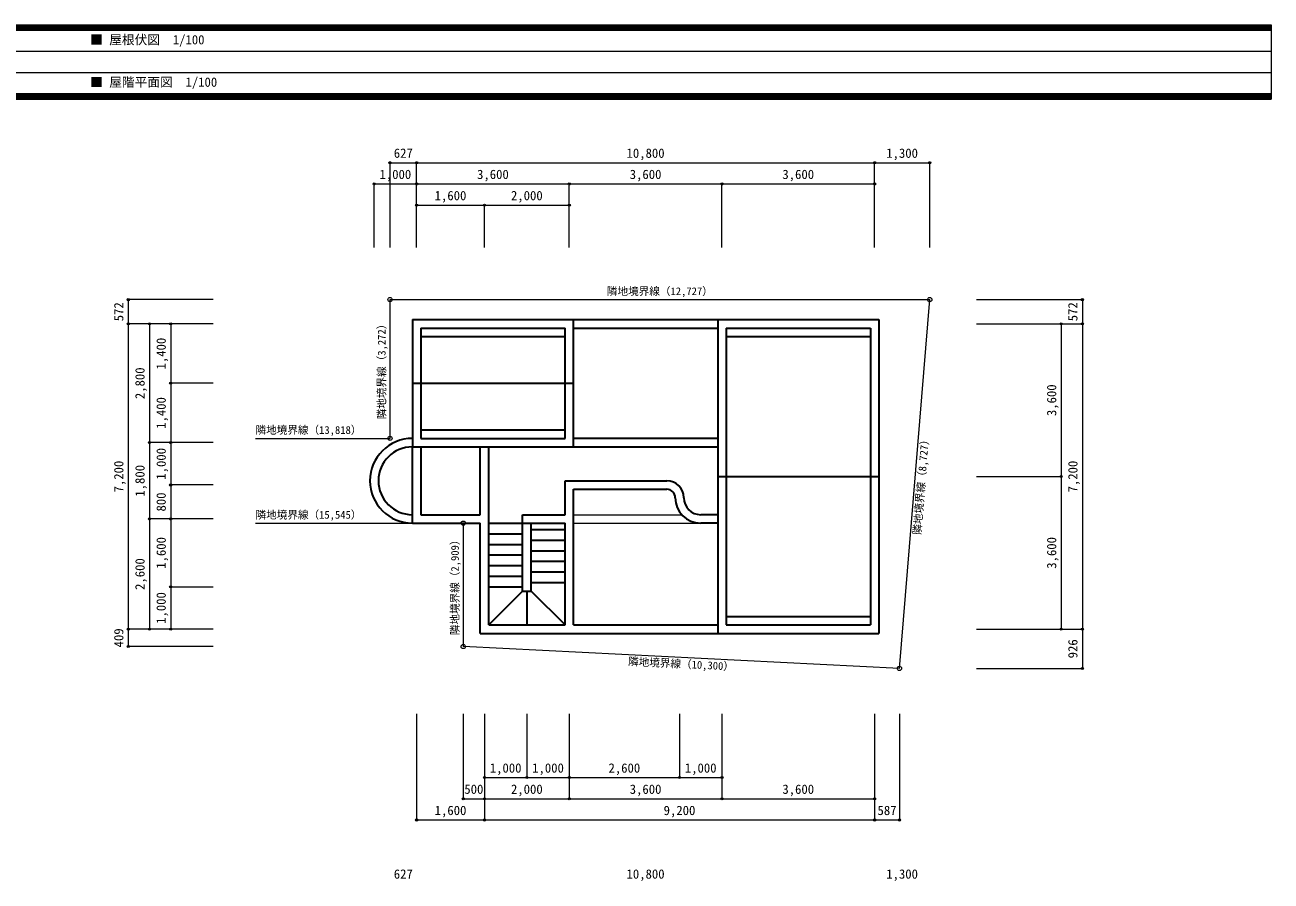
# Model space of a CAD drawing. Units: millimetres, scale not verified. Extents: x 1950 to 57850, y 1000 to 41000.
# Drawn here: x 28462 to 57850, y 20809 to 41000 of the extents above; entities that cross this region are included whole.
import ezdxf
from ezdxf.enums import TextEntityAlignment as Align

# ---------------------------------------------------------------- set-up
doc = ezdxf.new("R2010")
doc.units = ezdxf.units.MM
doc.header["$LTSCALE"] = 100
doc.header["$PDMODE"] = 32
doc.header["$PDSIZE"] = 50
for name, color, linetype, lineweight in [('(用紙)枠', 7, 'Continuous', 35), ('_8-8_(用紙)枠', 4, 'Continuous', 9), ('_8-f_ﾊｯﾁﾝｸﾞ', 4, 'Continuous', 9), ('家具１', 3, 'Continuous', 35), ('寸法', 4, 'Continuous', 9), ('敷地形状', 7, 'Continuous', 18)]:
    doc.layers.add(name, color=color, linetype=linetype, lineweight=lineweight)
doc.styles.add('ＭＳ ゴシック', font='')
doc.styles.get('ＭＳ ゴシック').set_extended_font_data('MS Gothic')

msp = doc.modelspace()

# ---------------------------------------------------------------- linework, layer by layer
at = {"layer": '_8-8_(用紙)枠'}
for p, q in [((1950, 41000), (57850, 41000)), ((1950, 40875), (57850, 40875)), ((57850, 41000), (57850, 39250)), ((57850, 40375), (1950, 40375)), ((1950, 39875), (57850, 39875)), ((57850, 39375), (1950, 39375)), ((1950, 39250), (57850, 39250))]:
    msp.add_line(p, q, dxfattribs=at)
at = {"layer": '_8-f_ﾊｯﾁﾝｸﾞ'}
for p, q in [((1950, 40990), (57850, 40990)), ((1950, 40980), (57850, 40980)), ((1950, 40970), (57850, 40970)), ((1950, 40960), (57850, 40960)), ((1950, 40950), (57850, 40950)), ((1950, 40940), (57850, 40940)), ((1950, 40930), (57850, 40930)), ((1950, 40920), (57850, 40920)), ((1950, 40910), (57850, 40910)), ((1950, 40900), (57850, 40900)), ((1950, 40890), (57850, 40890)), ((1950, 40880), (57850, 40880)), ((1950, 39370), (57850, 39370)), ((1950, 39360), (57850, 39360)), ((1950, 39350), (57850, 39350)), ((1950, 39340), (57850, 39340)), ((1950, 39330), (57850, 39330)), ((1950, 39320), (57850, 39320)), ((1950, 39310), (57850, 39310)), ((1950, 39300), (57850, 39300)), ((1950, 39290), (57850, 39290)), ((1950, 39280), (57850, 39280)), ((1950, 39270), (57850, 39270)), ((1950, 39260), (57850, 39260))]:
    msp.add_line(p, q, dxfattribs=at)
at = {"layer": '家具１', "color": 2}
for p, q in [((37600, 34050), (37600, 31050)), ((37600, 34050), (41400, 34050)), ((37800, 33850), (41200, 33850)), ((37800, 33850), (37800, 31250)), ((41200, 31250), (41200, 33850)), ((41400, 31050), (41400, 34050)), ((44800, 34050), (48600, 34050)), ((44800, 34050), (44800, 26650)), ((45000, 33850), (48400, 33850)), ((45000, 33850), (45000, 26850)), ((48400, 33850), (48400, 26850)), ((48600, 34050), (48600, 26650)), ((37800, 31250), (41200, 31250)), ((37600, 31050), (41400, 31050)), ((45000, 26850), (48400, 26850)), ((44800, 26650), (48600, 26650))]:
    msp.add_line(p, q, dxfattribs=at)
at = {"layer": '家具１'}
for p, q in [((41400, 34050), (44800, 34050)), ((41400, 33850), (44800, 33850)), ((37800, 33650), (41200, 33650)), ((45000, 33650), (48400, 33650)), ((37600, 32550), (41400, 32550)), ((37800, 31450), (41200, 31450)), ((44800, 31250), (41400, 31250)), ((37600, 29250), (37600, 31050)), ((37800, 31050), (37800, 29450)), ((39200, 29450), (39200, 31050)), ((39400, 26850), (39400, 31050)), ((41400, 31050), (44800, 31050)), ((44800, 30350), (48600, 30350)), ((41200, 29450), (41200, 30250)), ((41200, 30250), (43600, 30250)), ((41400, 26850), (41400, 30050)), ((41400, 30050), (43600, 30050)), ((37800, 29450), (39200, 29450)), ((40200, 27650), (40200, 29450)), ((40200, 29450), (41200, 29450)), ((44800, 29450), (44400, 29450)), ((37600, 29250), (39200, 29250)), ((39200, 26650), (39200, 29250)), ((39400, 29250), (41200, 29250)), ((40400, 27650), (40400, 29250)), ((40400, 29100), (41200, 29100)), ((41200, 26850), (41200, 29250)), ((44800, 29250), (44400, 29250)), ((39400, 29000), (40200, 29000)), ((40400, 28850), (41200, 28850)), ((39400, 28750), (40200, 28750)), ((40400, 28600), (41200, 28600)), ((39400, 28500), (40200, 28500)), ((39400, 28250), (40200, 28250)), ((40400, 28350), (41200, 28350)), ((39400, 28000), (40200, 28000)), ((40400, 28100), (41200, 28100)), ((39400, 27750), (40200, 27750)), ((40200, 27650), (39400, 26850)), ((40200, 27650), (40400, 27650)), ((40300, 27650), (40300, 26850)), ((40400, 27850), (41200, 27850)), ((40400, 27650), (41200, 26850)), ((45000, 27050), (48400, 27050)), ((39400, 26850), (41200, 26850)), ((41400, 26850), (44800, 26850)), ((39200, 26650), (44800, 26650))]:
    msp.add_line(p, q, dxfattribs=at)
at = {"layer": '家具１', "color": 7, "lineweight": 18}
for p, q in [((41400, 29450), (43952.8, 29450)), ((41400, 29250), (44400, 29250))]:
    msp.add_line(p, q, dxfattribs=at)
at = {"layer": '家具１'}
for centre, radius, start, end in [((37600, 30250), 1000, 90, 270), ((37600, 30250), 800, 90, 270), ((43600, 29850), 400, 0, 90), ((43600, 29850), 200, 0, 90), ((44400, 29850), 600, 180, 270), ((44400, 29850), 400, 180, 270)]:
    msp.add_arc(centre, radius, start, end, dxfattribs=at)
at = {"layer": '寸法'}
for p, q in [((37073, 35750), (37073, 37750)), ((37073, 37750), (49800, 37750)), ((37700, 35750), (37700, 37750)), ((48500, 35750), (48500, 37750)), ((49800, 35750), (49800, 37750)), ((36700, 35750), (36700, 37250)), ((36700, 37250), (48500, 37250)), ((41300, 35750), (41300, 37250)), ((44900, 35750), (44900, 37250)), ((37700, 36750), (41300, 36750)), ((39300, 35750), (39300, 36750)), ((32900, 34522), (30900, 34522)), ((30900, 34522), (30900, 26341)), ((50900, 34522), (53400, 34522)), ((53400, 34522), (53400, 25824.2)), ((32900, 33950), (30900, 33950)), ((31400, 33950), (31400, 26750)), ((31900, 33950), (31900, 26750)), ((50900, 33950), (53400, 33950)), ((52900, 33950), (52900, 26750)), ((32900, 32550), (31900, 32550)), ((32900, 31150), (31400, 31150)), ((50900, 30350), (52900, 30350)), ((32900, 30150), (31900, 30150)), ((32900, 29350), (31400, 29350)), ((31900, 27750), (32900, 27750)), ((32900, 26750), (30900, 26750)), ((50900, 26750), (53400, 26750)), ((32900, 26341), (30900, 26341)), ((50900, 25824.2), (53400, 25824.2)), ((37700, 24750), (37700, 22250)), ((38800, 24750), (38800, 22750)), ((39300, 24750), (39300, 22250)), ((40300, 24750), (40300, 23250)), ((41300, 24750), (41300, 22750)), ((43900, 24750), (43900, 23250)), ((44900, 24750), (44900, 22750)), ((48500, 24750), (48500, 22250)), ((49087, 24750), (49087, 22250)), ((39300, 23250), (44900, 23250)), ((38800, 22750), (48500, 22750)), ((37700, 22250), (40728.6, 22250)), ((40728.6, 22250), (49087, 22250))]:
    msp.add_line(p, q, dxfattribs=at)
for p in [(37073, 37750), (37700, 37750), (48500, 37750), (49800, 37750), (36700, 37250), (37700, 37250), (41300, 37250), (44900, 37250), (48500, 37250), (37700, 36750), (39300, 36750), (41300, 36750), (30900, 34522), (53400, 34522), (30900, 33950), (31400, 33950), (31900, 33950), (52900, 33950), (53400, 33950), (31900, 32550), (31400, 31150), (31900, 31150), (52900, 30350), (31900, 30150), (31400, 29350), (31900, 29350), (31900, 27750), (30900, 26750), (31400, 26750), (31900, 26750), (52900, 26750), (53400, 26750), (30900, 26341), (53400, 25824.2), (39300, 23250), (40300, 23250), (41300, 23250), (43900, 23250), (44900, 23250), (38800, 22750), (39300, 22750), (41300, 22750), (44900, 22750), (48500, 22750), (37700, 22250), (39300, 22250), (48500, 22250), (49087, 22250)]:
    msp.add_point(p, dxfattribs=at)
at = {"layer": '敷地形状'}
for p, q in [((37073, 31250), (37073, 34522)), ((37073, 34522), (49800, 34522)), ((49087, 25824.2), (49800, 34522)), ((33900, 31250), (37073, 31250)), ((33900, 29250), (38800, 29250)), ((38800, 29250), (38800, 26341)), ((49087, 25824.2), (38800, 26341))]:
    msp.add_line(p, q, dxfattribs=at)
for centre in [(37073, 34522), (49800, 34522), (37073, 31250), (38800, 29250), (38800, 26341), (49087, 25824.2)]:
    msp.add_circle(centre, 50, dxfattribs=at)

# ---------------------------------------------------------------- texts
at = {"layer": '(用紙)枠', "style": 'ＭＳ ゴシック'}
for s, p in [('■ 屋根伏図\u30001/100', (30000, 40475)), ('■ 屋階平面図\u30001/100', (30000, 39475))]:
    msp.add_text(s, height=219.9, dxfattribs=at).set_placement(p, align=Align.BOTTOM_LEFT)
at = {"layer": '寸法', "color": 7, "style": 'ＭＳ ゴシック'}
for s, p in [('627', (37161.5, 37800)), ('10,800', (42650, 37800)), ('1,300', (48775, 37800)), ('1,000', (36825, 37300)), ('3,600', (39125, 37300)), ('3,600', (42725, 37300)), ('3,600', (46325, 37300)), ('1,600', (38125, 36800)), ('2,000', (39925, 36800)), ('1,000', (39425, 23300)), ('1,000', (40425, 23300)), ('2,600', (42225, 23300)), ('1,000', (44025, 23300)), ('500', (38825, 22800)), ('2,000', (39925, 22800)), ('3,600', (42725, 22800)), ('3,600', (46325, 22800)), ('1,600', (38125, 22300)), ('9,200', (43525, 22300)), ('587', (48568.5, 22300)), ('627', (37161.5, 20800)), ('10,800', (42650, 20800)), ('1,300', (48775, 20800))]:
    msp.add_text(s, height=219.9, dxfattribs=at).set_placement(p, align=Align.BOTTOM_LEFT)
for s, p in [('572', (30850, 34011)), ('572', (53350, 34011)), ('1,400', (31850, 32875)), ('2,800', (31350, 32175)), ('3,600', (52850, 31775)), ('1,400', (31850, 31475)), ('1,000', (31850, 30275)), ('7,200', (30850, 29975)), ('1,800', (31350, 29875)), ('7,200', (53350, 29975)), ('800', (31850, 29525)), ('1,600', (31850, 28175)), ('3,600', (52850, 28175)), ('2,600', (31350, 27675)), ('1,000', (31850, 26875)), ('409', (30850, 26320.5)), ('926', (53350, 26062.1))]:
    msp.add_text(s, height=219.9, rotation=90, dxfattribs=at).set_placement(p, align=Align.BOTTOM_LEFT)
at = {"layer": '敷地形状', "color": 4, "style": 'ＭＳ ゴシック'}
for s, p in [('隣地境界線（12,727）', (42186.5, 34572)), ('隣地境界線（13,818）', (33900, 31300)), ('隣地境界線（15,545）', (33900, 29300))]:
    msp.add_text(s, height=183.3, dxfattribs=at).set_placement(p, align=Align.BOTTOM_LEFT)
for s, rotation, p in [('隣地境界線（3,272）', 90, (37023, 31698.5)), ('隣地境界線（8,727）', 85.314, (49645.5, 28965)), ('隣地境界線（2,909）', 90, (38750, 26608)), ('隣地境界線（10,300）', 357.124, (42680, 25845.7))]:
    msp.add_text(s, height=183.3, rotation=rotation, dxfattribs=at).set_placement(p, align=Align.BOTTOM_LEFT)

doc.saveas('drawing.dxf')
